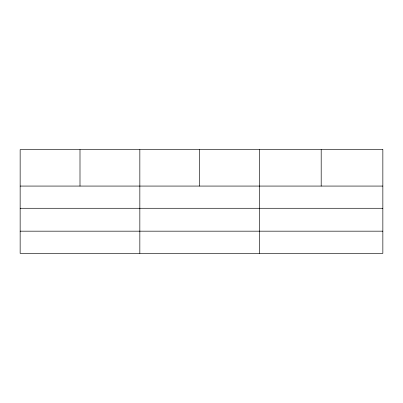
<?xml version="1.0" encoding="UTF-8"?>
<svg xmlns="http://www.w3.org/2000/svg" width="403" height="403" viewBox="0 0 403 403"><rect width="100%" height="100%" fill="white"/><g stroke="black" fill="none" stroke-linecap="round" stroke-linejoin="round"><path stroke-width="0.6" d="M20.15 186.07L382.85 186.07M20.15 208.28L382.85 208.28M20.15 231.171L382.85 231.171M321.191 149.614L321.191 186.07M259.532 149.614L259.532 253.386M199.686 149.614L199.686 186.07M139.841 149.614L139.841 253.386M79.996 149.614L79.996 186.07M382.85 149.614L20.15 149.614L20.15 253.386L382.85 253.386L382.85 149.614"/></g></svg>
